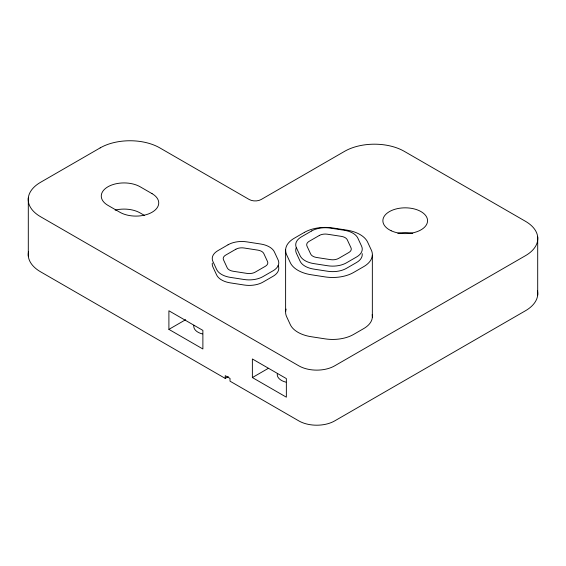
<?xml version="1.0" encoding="UTF-8"?>
<svg xmlns="http://www.w3.org/2000/svg" width="566" height="566" viewBox="0 0 566 566"><rect width="100%" height="100%" fill="white"/><g stroke="black" fill="none" stroke-linecap="round" stroke-linejoin="round"><path stroke-width="0.85" d="M168.901 329.37L202.883 348.989L202.883 330.395L168.901 310.776L168.901 329.37L185.676 319.684M28.533 251.651A42.16 24.338 0 0 0 40.568 271.8L225.247 378.413L228.296 376.652M252.372 377.557L286.354 397.176L286.354 378.59L252.372 358.971L252.372 377.557L268.383 368.31M144.606 215.519L140.135 212.936A22.767 13.145 0 0 0 115.139 210.135M537.7 237.027L537.7 295.042M372.343 255.216L372.343 317.172M285.618 249.648L285.618 311.611M225.247 378.413L225.247 375.661L230.015 378.413L230.015 381.173L298.876 420.927A25.293 14.603 0 0 0 334.648 420.927L525.432 310.776A42.16 24.338 0 0 0 537.467 290.634M28.3 198.043L28.3 256.058M278.118 265.454A19.393 11.193 0 0 1 273.095 276.265L262.942 282.13A19.393 11.193 0 0 1 244.215 285.023L230.341 282.88A19.393 11.193 0 0 1 216.629 274.963L212.908 266.954A19.393 11.193 0 0 1 212.321 263.084M286.113 309.078A29.51 17.037 0 0 0 286.608 316.656L290.323 324.665A29.51 17.037 0 0 0 311.187 336.713L325.061 338.857A29.51 17.037 0 0 0 353.566 334.449L363.719 328.584A29.51 17.037 0 0 0 372.18 314.632M362.169 253.603A19.393 11.193 0 0 1 356.566 262.497L346.413 268.362A19.393 11.193 0 0 1 327.679 271.255L313.812 269.112A19.393 11.193 0 0 1 300.093 261.195L296.379 253.186A19.393 11.193 0 0 1 296.379 247.392M285.908 382.149A14.334 8.278 0 0 1 277.368 373.426M202.437 333.954A14.334 8.278 0 0 1 193.897 325.238M397.841 233.334A22.343 12.898 0 0 1 412.791 233.369M100.189 147.882L40.568 182.302A42.16 24.338 0 0 0 40.568 216.721L298.876 365.855A25.293 14.603 0 0 0 334.648 365.855L525.432 255.705A42.16 24.338 0 0 0 525.432 221.285L404.251 151.32A42.16 24.338 0 0 0 344.63 151.32L261.167 199.515A8.433 4.868 0 0 1 249.238 199.515L159.81 147.882A42.16 24.338 0 0 0 100.189 147.882M228.084 244.767L217.931 250.632A19.393 11.193 0 0 0 212.908 261.45L216.629 269.458A19.393 11.193 0 0 0 230.341 277.375L244.215 279.519A19.393 11.193 0 0 0 262.942 276.618L273.095 270.76A19.393 11.193 0 0 0 278.118 259.943L274.397 251.934A19.393 11.193 0 0 0 260.685 244.017L246.818 241.873A19.393 11.193 0 0 0 228.084 244.767M235.838 249.245L225.678 255.11A8.433 4.868 0 0 0 223.499 259.808L227.214 267.817A8.433 4.868 0 0 0 233.178 271.263L247.052 273.406A8.433 4.868 0 0 0 255.195 272.147L265.348 266.282A8.433 4.868 0 0 0 267.527 261.584L263.813 253.575A8.433 4.868 0 0 0 257.848 250.13L243.981 247.986A8.433 4.868 0 0 0 235.838 249.245M304.395 232.378L294.242 238.244A29.51 17.037 0 0 0 286.608 254.7L290.323 262.709A29.51 17.037 0 0 0 311.187 274.751L325.061 276.901A29.51 17.037 0 0 0 353.566 272.487L363.719 266.628A29.51 17.037 0 0 0 371.36 250.172L367.638 242.163A29.51 17.037 0 0 0 346.774 230.114L332.9 227.971A29.51 17.037 0 0 0 304.395 232.378M311.555 230.999L301.395 236.864A19.393 11.193 0 0 0 296.379 247.675L300.093 255.683A19.393 11.193 0 0 0 313.812 263.6L327.679 265.751A19.393 11.193 0 0 0 346.413 262.85L356.566 256.992A19.393 11.193 0 0 0 361.582 246.175L357.868 238.166A19.393 11.193 0 0 0 344.156 230.249L330.282 228.105A19.393 11.193 0 0 0 311.555 230.999M319.302 235.477L309.149 241.335A8.433 4.868 0 0 0 306.963 246.04L310.684 254.049A8.433 4.868 0 0 0 316.649 257.488L330.516 259.638A8.433 4.868 0 0 0 338.659 258.379L348.812 252.514A8.433 4.868 0 0 0 350.998 247.809L347.283 239.807A8.433 4.868 0 0 0 341.319 236.362L327.445 234.218A8.433 4.868 0 0 0 319.302 235.477M152.063 193.657L140.135 186.773A22.767 13.145 0 0 0 107.943 186.773A22.767 13.145 0 0 0 107.943 205.366L119.865 212.25A22.767 13.145 0 0 0 152.063 212.25A22.767 13.145 0 0 0 152.063 193.657M391.163 230.751A22.343 12.898 0 0 0 427.288 222.742A22.343 12.898 0 0 0 397.212 208.684A22.343 12.898 0 0 0 391.163 230.751"/></g></svg>
